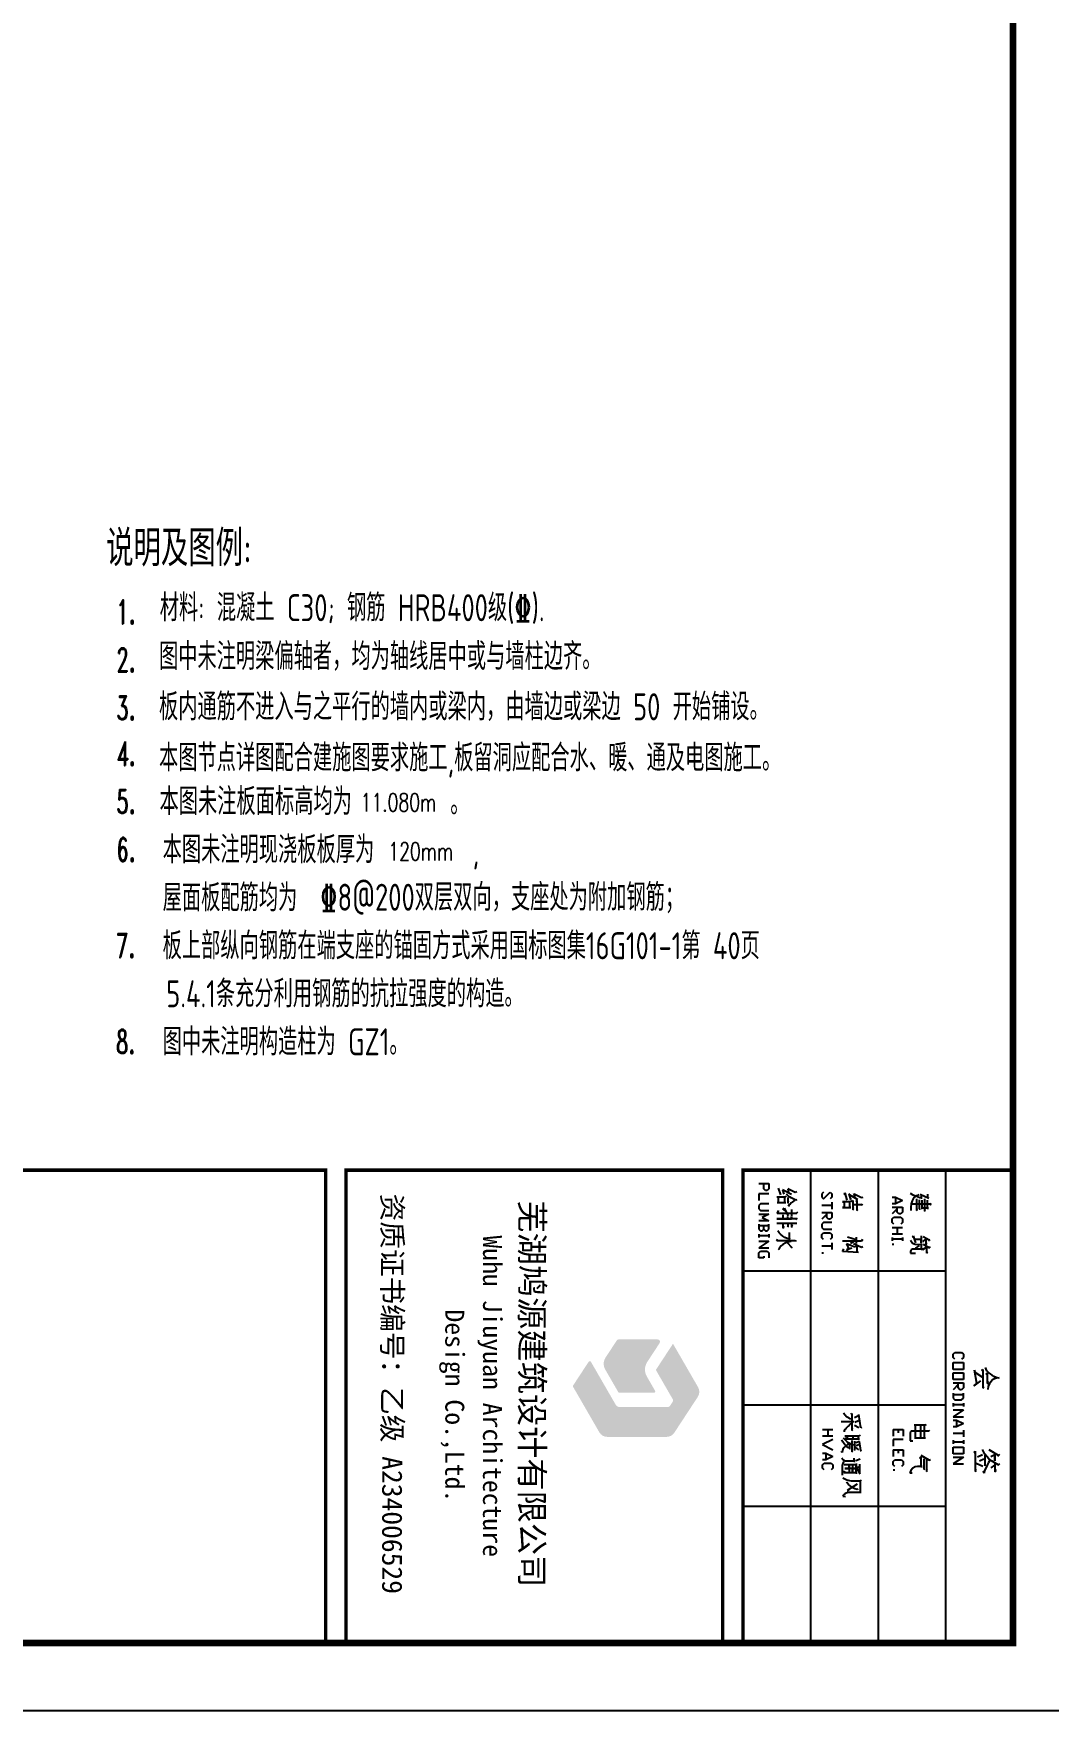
# Model space of a CAD drawing. Extents: x 2506385 to 2810062, y -487803 to -193521.
# Drawn here: x 2752552 to 2767587, y -450039 to -425209 of the extents above; entities that cross this region are included whole.
import ezdxf

# ---------------------------------------------------------------- set-up
doc = ezdxf.new("R2010")
doc.units = 0
doc.header["$LTSCALE"] = 1000
doc.header["$MEASUREMENT"] = 0
doc.layers.add('PUB_TEXT', color=7, linetype='Continuous')
doc.layers.add('PUB_TITLE', color=4, linetype='Continuous')
doc.styles.add('D-7', font='romand', dxfattribs={"bigfont": 'HZTXT.SHX'})
doc.styles.add('STYLE4', font='simfang.ttf', dxfattribs={"width": 0.8})
doc.styles.add('tssd', font='tssdeng.shx', dxfattribs={"width": 0.7, "height": 3, "bigfont": '1hztxt.shx'})
doc.styles.add('图签2', font='simhei.ttf', dxfattribs={"height": 1000})

# ---------------------------------------------------------------- blocks, each defined once
blk = doc.blocks.new('EWW')
at = {"layer": 'PUB_TITLE'}
h = blk.add_hatch(color=256, dxfattribs=at)
edge = h.paths.add_edge_path()
edge.add_ellipse((-161456.4257204256, 298623.1512782653), major_axis=(-96.11861905933915, 96.11861905933911), ratio=0.9999999999999653, start_angle=225.0000000001424, end_angle=281.7428642561471)
edge.add_line((-161381.8808283678, 298736.82025785), (-161913.3891379109, 299085.3870314937))
edge.add_ellipse((-161987.9340299687, 298971.7180519095), major_axis=(-96.11861905915728, 96.11861905915721), ratio=0.9999999999999974, start_angle=-78.25713574382821, end_angle=-14.99999997287442)
edge.add_line((-162055.900157342, 299089.4388375832), (-162699.7736388019, 298717.6983101461))
edge.add_line((-162699.7736388019, 298717.6983101461), (-162312.1634082331, 298463.5008779061))
edge.add_line((-162312.1634082331, 298463.5008779061), (-161877.5465418661, 298714.4270424228))
edge.add_ellipse((-161860.5550100228, 298684.9968460044), major_axis=(24.02965476462498, 24.02965476462497), ratio=0.9999999999999745, start_angle=371.7428642561522, end_angle=435.0000000271238, ccw=False)
edge.add_line((-161841.9187870084, 298713.4140909007), (-161777.8265771794, 298671.3819826641))
edge.add_ellipse((-161796.4628001938, 298642.9647377683), major_axis=(24.02965476518551, 24.0296547651855), ratio=0.9999999999997462, start_angle=314.99999999992565, end_angle=371.74286425592777, ccw=False)
edge.add_line((-161762.4797365072, 298642.9647377678), (-161762.4797365072, 297927.946419145))
edge.add_ellipse((-161830.4458638804, 297927.946419145), major_axis=(-48.05930952963007, 48.05930952963), ratio=0.9999999999999458, start_angle=165.0000000265585, end_angle=224.999999999599, ccw=False)
edge.add_line((-161796.4628001938, 297869.0860263077), (-162431.1080338659, 297502.6734302086))
edge.add_ellipse((-162420.9131147622, 297485.0153123578), major_axis=(-14.41779285875863, 14.41779285875861), ratio=0.9999999999999009, start_angle=-14.99999997343389, end_angle=101.742864255415)
edge.add_line((-162432.0948485697, 297467.9649654208), (-162082.6697890165, 297238.8096287097))
edge.add_ellipse((-162071.4880552089, 297255.8599756462), major_axis=(14.41779285878494, 14.41779285878494), ratio=0.9999999999999938, start_angle=191.7428642543983, end_angle=255.000000025383)
edge.add_line((-162061.2931361033, 297238.201857795), (-161388.4595930541, 297626.662484569))
edge.add_ellipse((-161456.4257204256, 297744.3832702432), major_axis=(96.11861905947083, 96.11861905947082), ratio=0.9999999999999477, start_angle=255.0000000270828, end_angle=315.0000000001423)
edge.add_line((-161320.4934656809, 297744.3832702436), (-161320.4934656809, 298623.1512782662))
h = blk.add_hatch(color=256, dxfattribs=at)
edge = h.paths.add_edge_path()
edge.add_ellipse((-162734.7611093412, 297909.4908937719), major_axis=(19.81075613763313, 19.81075613763312), ratio=0.9999999999998967, start_angle=135.0000000030776, end_angle=191.742864259058)
edge.add_line((-162750.125361264, 297886.0628789184), (-162494.7954300682, 297718.615768997))
edge.add_ellipse((-162402.6099185182, 297859.1838581143), major_axis=(-118.8645368261325, 118.8645368261325), ratio=0.9999999999999803, start_angle=101.7428642559012, end_angle=165.0000000269085)
edge.add_line((-162318.5599984399, 297713.6051263255), (-161987.8436244039, 297904.5443136916))
edge.add_ellipse((-162001.8519444189, 297928.8074356564), major_axis=(-19.81075613763768, 19.81075613763768), ratio=0.9999999999999422, start_angle=165.0000000269174, end_angle=224.9999999999087)
edge.add_line((-161973.8353043927, 297928.8074356564), (-161973.8353043927, 298434.1632800829))
edge.add_ellipse((-161994.225142604, 298434.1632800833), major_axis=(14.41779285884241, 14.41779285884241), ratio=0.999999999999947, start_angle=314.9999999999985, end_angle=435.0000000256456)
edge.add_line((-162004.4200617096, 298451.8213979346), (-162215.6600561647, 298329.8619304062))
edge.add_ellipse((-162317.6092472209, 298506.4431089167), major_axis=(-144.1779285887419, 144.1779285887419), ratio=0.999999999999995, start_angle=101.74286425591981, end_angle=165.0000000268788, ccw=False)
edge.add_line((-162429.4265853094, 298335.9396395413), (-162710.158476325, 298520.0455279211))
edge.add_ellipse((-162728.7946993394, 298491.6282830248), major_axis=(24.02965476501276, 24.02965476501275), ratio=0.9999999999999017, start_angle=11.7428642554654, end_angle=134.9486282428271)
edge.add_line((-162762.7777493654, 298491.6587524498), (-162762.7777493654, 297909.49089377))
for p, q in [((-162232.2997537835, 303443.6703839591), (-162252.2997538021, 303419.6703839628)), ((-162216.2997537686, 303471.6703839554), (-162232.2997537835, 303443.6703839591)), ((-162188.2997537425, 303527.6703839456), (-162216.2997537686, 303471.6703839554)), ((-162196.29975375, 303547.6703839423), (-162188.2997537425, 303527.6703839456)), ((-162192.2997537463, 303507.6703839493), (-162180.2997537351, 303479.6703839535)), ((-162180.2997537351, 303479.6703839535), (-162164.2997537202, 303451.6703839581)), ((-162164.2997537202, 303451.6703839581), (-162140.2997536978, 303431.6703839609)), ((-162140.2997536978, 303431.6703839609), (-162108.299753668, 303407.6703839656)), ((-161044.2997526771, 303539.6703839442), (-161128.2997527553, 303399.6703839665)), ((-161128.2997527553, 303399.6703839665), (-161080.2997527106, 303483.670383953)), ((-161080.2997527106, 303483.670383953), (-160968.2997526063, 303483.670383953)), ((-161060.299752692, 303555.6703839414), (-161036.2997526696, 303531.6703839456)), ((-161056.2997526883, 303483.670383953), (-161024.2997526585, 303427.6703839619)), ((-160968.2997526063, 303483.670383953), (-161056.2997526883, 303483.670383953)), ((-161036.2997526696, 303531.6703839456), (-161044.2997526771, 303539.6703839442)), ((-160968.2997526063, 303435.6703839605), (-160996.2997526324, 303395.6703839675)), ((-160904.2997525467, 303535.6703839451), (-160968.2997526063, 303435.6703839605)), ((-160932.2997525728, 303483.670383953), (-160804.2997524536, 303483.670383953)), ((-160920.2997525616, 303551.6703839418), (-160896.2997525393, 303531.6703839456)), ((-160896.2997525393, 303531.6703839456), (-160904.2997525467, 303535.6703839451)), ((-160900.299752543, 303479.6703839535), (-160860.2997525057, 303427.6703839619)), ((-160820.2997524685, 303503.6703839493), (-160836.2997524834, 303487.6703839526)), ((-160804.2997524536, 303483.670383953), (-160820.2997524685, 303503.6703839493)), ((-162300.2997538468, 303367.6703839717), (-162348.2997538915, 303347.6703839749)), ((-162320.2997538655, 303307.6703839814), (-162040.2997536047, 303307.6703839814)), ((-162308.2997538543, 303291.6703839833), (-162320.2997538655, 303307.6703839814)), ((-162292.2997538394, 303307.6703839814), (-162308.2997538543, 303291.6703839833)), ((-162112.2997536717, 303219.6703839954), (-162308.2997538543, 303183.670384001)), ((-162308.2997538543, 303183.670384001), (-162280.2997538282, 303187.6703840001)), ((-162276.2997538245, 303391.6703839679), (-162300.2997538468, 303367.6703839717)), ((-162280.2997538282, 303187.6703840001), (-162204.2997537574, 303303.6703839814)), ((-162252.2997538021, 303419.6703839628), (-162276.2997538245, 303391.6703839679)), ((-162268.299753817, 303371.6703839712), (-162112.2997536717, 303371.6703839712)), ((-162256.2997538059, 303355.670383973), (-162268.299753817, 303371.6703839712)), ((-162240.299753791, 303371.6703839712), (-162256.2997538059, 303355.670383973)), ((-162152.299753709, 303271.6703839866), (-162076.2997536382, 303175.6703840019)), ((-162128.2997536866, 303395.6703839675), (-162140.2997536978, 303375.6703839703)), ((-162112.2997536717, 303371.6703839712), (-162128.2997536866, 303395.6703839675)), ((-162076.2997536382, 303175.6703840019), (-162112.2997536717, 303219.6703839954)), ((-162108.299753668, 303407.6703839656), (-162072.2997536345, 303387.6703839679)), ((-162072.2997536345, 303387.6703839679), (-162020.2997535861, 303379.6703839693)), ((-162060.2997536233, 303323.6703839786), (-162072.2997536345, 303307.6703839814)), ((-162040.2997536047, 303307.6703839814), (-162060.2997536233, 303323.6703839786)), ((-161064.2997526957, 303335.6703839768), (-161132.299752759, 303303.6703839814)), ((-161108.2997527367, 303195.6703839991), (-160808.2997524573, 303195.6703839991)), ((-161096.2997527255, 303179.6703840015), (-161108.2997527367, 303195.6703839991)), ((-161072.2997527032, 303195.6703839991), (-161096.2997527255, 303179.6703840015)), ((-161028.2997526622, 303367.6703839717), (-161064.2997526957, 303335.6703839768)), ((-161056.2997526883, 303303.6703839814), (-161020.2997526547, 303227.670383994)), ((-161048.2997526808, 303335.6703839768), (-160892.2997525355, 303335.6703839768)), ((-160996.2997526324, 303395.6703839675), (-161028.2997526622, 303367.6703839717)), ((-160992.2997526287, 303319.6703839791), (-160960.2997525989, 303255.6703839898)), ((-160980.2997526175, 303415.6703839637), (-160940.2997525802, 303391.6703839679)), ((-160940.2997525802, 303391.6703839679), (-160900.299752543, 303371.6703839712)), ((-160880.2997525244, 303307.6703839814), (-160924.2997525653, 303207.6703839973)), ((-160900.299752543, 303371.6703839712), (-160868.2997525132, 303355.670383973)), ((-160868.2997525132, 303355.670383973), (-160824.2997524722, 303331.6703839777)), ((-160824.2997524722, 303215.6703839963), (-160844.2997524908, 303191.6703840001)), ((-160824.2997524722, 303331.6703839777), (-160784.2997524349, 303327.6703839777)), ((-160808.2997524573, 303195.6703839991), (-160824.2997524722, 303215.6703839963)), ((-160784.2997524349, 303327.6703839777), (-160816.2997524648, 303315.6703839796)), ((-162569.5653874597, 302993.4546668185), (-162544.5653874355, 303018.4546668138)), ((-162569.5653874597, 302893.4546668343), (-162569.5653874597, 302993.4546668185)), ((-162544.5653874355, 303018.4546668138), (-162494.5653873889, 303018.4546668138)), ((-162494.5653873889, 303018.4546668138), (-162469.5653873666, 302993.4546668185)), ((-162419.56538732, 303018.4546668138), (-162319.5653872269, 303018.4546668138)), ((-162419.56538732, 302868.4546668385), (-162419.56538732, 303018.4546668138)), ((-162319.5653872269, 303018.4546668138), (-162319.5653872269, 302868.4546668385)), ((-162269.5653871803, 303018.4546668138), (-162169.5653870872, 303018.4546668138)), ((-162269.5653871803, 302868.4546668385), (-162269.5653871803, 303018.4546668138)), ((-162169.5653870872, 303018.4546668138), (-162169.5653870872, 302868.4546668385)), ((-162119.5653870406, 303018.4546668138), (-162044.5653869698, 303018.4546668138)), ((-162119.5653870406, 302868.4546668385), (-162119.5653870406, 303018.4546668138)), ((-162044.5653869698, 302943.4546668259), (-162119.5653870406, 302943.4546668259)), ((-162094.5653870164, 302943.4546668259), (-162019.5653869475, 302868.4546668385)), ((-162044.5653869698, 303018.4546668138), (-162019.5653869475, 302993.4546668185)), ((-162019.5653869475, 302968.4546668222), (-162044.5653869698, 302943.4546668259)), ((-162019.5653869475, 302993.4546668185), (-162019.5653869475, 302968.4546668222)), ((-161894.5653868301, 303018.4546668138), (-161969.5653869009, 303018.4546668138)), ((-161944.5653868767, 303018.4546668138), (-161944.5653868767, 302868.4546668385)), ((-161869.5653868078, 302993.4546668185), (-161894.5653868301, 303018.4546668138)), ((-161869.5653868078, 302893.4546668343), (-161869.5653868078, 302993.4546668185)), ((-161819.5653867612, 303018.4546668138), (-161769.5653867146, 303018.4546668138)), ((-161794.565386737, 303018.4546668138), (-161794.565386737, 302868.4546668385)), ((-161719.5653866681, 303018.4546668138), (-161619.5653865749, 302868.4546668385)), ((-161719.5653866681, 302868.4546668385), (-161719.5653866681, 303018.4546668138)), ((-161619.5653865749, 302868.4546668385), (-161619.5653865749, 303018.4546668138)), ((-161569.5653865284, 302918.4546668306), (-161519.5653864818, 303018.4546668138)), ((-161519.5653864818, 303018.4546668138), (-161469.5653864352, 302918.4546668306)), ((-161419.5653863887, 303018.4546668138), (-161319.5653862956, 303018.4546668138)), ((-161369.5653863421, 303018.4546668138), (-161369.5653863421, 302868.4546668385)), ((-161269.565386249, 303018.4546668138), (-161219.5653862024, 303018.4546668138)), ((-161244.5653862248, 303018.4546668138), (-161244.5653862248, 302868.4546668385)), ((-161169.5653861559, 303018.4546668138), (-161069.5653860627, 303018.4546668138)), ((-161169.5653861559, 302868.4546668385), (-161169.5653861559, 303018.4546668138)), ((-161069.5653860627, 303018.4546668138), (-161069.5653860627, 302868.4546668385)), ((-161019.5653860162, 303018.4546668138), (-160919.565385923, 302868.4546668385)), ((-161019.5653860162, 302868.4546668385), (-161019.5653860162, 303018.4546668138)), ((-160919.565385923, 302868.4546668385), (-160919.565385923, 303018.4546668138)), ((-165269.7518134473, 302754.5627072165), (-158269.7518069281, 302754.5627072165)), ((-163772.0539694878, 302754.5627072165), (-163772.0539694878, 299782.3987964839)), ((-162544.5653874355, 302868.4546668385), (-162569.5653874597, 302893.4546668343)), ((-162494.5653873889, 302868.4546668385), (-162544.5653874355, 302868.4546668385)), ((-162469.5653873666, 302893.4546668343), (-162494.5653873889, 302868.4546668385)), ((-162319.5653872269, 302868.4546668385), (-162419.56538732, 302868.4546668385)), ((-162169.5653870872, 302868.4546668385), (-162269.5653871803, 302868.4546668385)), ((-161969.5653869009, 302868.4546668385), (-161894.5653868301, 302868.4546668385)), ((-161894.5653868301, 302868.4546668385), (-161869.5653868078, 302893.4546668343)), ((-161819.5653867612, 302868.4546668385), (-161769.5653867146, 302868.4546668385)), ((-161788.645888895, 302754.5627072165), (-161788.645888895, 299782.3987964839)), ((-161569.5653865284, 302918.4546668306), (-161469.5653864352, 302918.4546668306)), ((-161569.5653865284, 302868.4546668385), (-161569.5653865284, 302918.4546668306)), ((-161469.5653864352, 302918.4546668306), (-161469.5653864352, 302868.4546668385)), ((-161269.565386249, 302868.4546668385), (-161219.5653862024, 302868.4546668385)), ((-161069.5653860627, 302868.4546668385), (-161169.5653861559, 302868.4546668385)), ((-160292.0748524724, 302754.5627072165), (-160292.0748524724, 299782.3987964839)), ((-164913.7598730887, 302487.7101246398), (-164865.759873044, 302487.7101246398)), ((-164849.7598730291, 302506.9101246372), (-164910.5598730857, 302378.9101246577)), ((-164843.3598730231, 302442.9101246484), (-164664.1598728562, 302442.9101246484)), ((-164824.1598730052, 302484.5101246415), (-164708.9598728979, 302484.5101246415)), ((-164776.1598729605, 302538.9101246325), (-164753.7598729397, 302522.9101246353)), ((-164766.5598729516, 302529.3101246338), (-164766.5598729516, 302250.9101246786)), ((-164753.7598729397, 302522.9101246353), (-164766.5598729516, 302529.3101246338)), ((-164708.9598728979, 302503.7101246384), (-164708.9598728979, 302391.7101246566)), ((-164708.9598728979, 302484.5101246415), (-164708.9598728979, 302503.7101246384)), ((-164676.9598728681, 302455.7101246458), (-164686.5598728771, 302442.9101246484)), ((-164664.1598728562, 302442.9101246484), (-164676.9598728681, 302455.7101246458)), ((-164232.1598724539, 302513.3101246362), (-164283.3598725016, 302423.71012465)), ((-164254.5598724748, 302465.3101246436), (-164168.1598723943, 302465.3101246436)), ((-164244.9598724658, 302519.7101246347), (-164228.9598724509, 302503.710124637)), ((-164238.5598724599, 302458.9101246446), (-164216.159872439, 302423.71012465)), ((-164228.9598724509, 302503.710124637), (-164232.1598724539, 302513.3101246362)), ((-164216.159872439, 302433.3101246487), (-164219.359872442, 302420.5101246508)), ((-164216.159872439, 302423.71012465), (-164216.159872439, 302433.3101246487)), ((-164187.3598724122, 302478.1101246411), (-164196.9598724211, 302465.3101246436)), ((-164168.1598723943, 302465.3101246436), (-164187.3598724122, 302478.1101246411)), ((-164120.1598723514, 302510.1101246369), (-164171.3598723991, 302426.9101246502)), ((-164142.5598723723, 302471.7101246421), (-164043.3598722799, 302471.7101246421)), ((-164132.9598723634, 302526.1101246346), (-164116.9598723485, 302506.9101246372)), ((-164123.3598723544, 302468.5101246429), (-164100.9598723336, 302426.9101246502)), ((-164116.9598723485, 302506.9101246372), (-164120.1598723514, 302510.1101246369)), ((-164094.5598723276, 302436.5101246489), (-164104.1598723365, 302417.3101246511)), ((-164100.9598723336, 302426.9101246502), (-164094.5598723276, 302436.5101246489)), ((-164062.5598722978, 302487.7101246398), (-164075.3598723097, 302474.9101246418)), ((-164043.3598722799, 302471.7101246421), (-164062.5598722978, 302487.7101246398)), ((-161502.3429706974, 302467.5832744692), (-161492.7429706885, 302451.5832744716)), ((-161492.7429706885, 302451.5832744716), (-161492.7429706885, 302288.3832744975)), ((-161489.5429706855, 302438.7832744736), (-161307.1429705156, 302438.7832744736)), ((-161415.942970617, 302518.783274461), (-161403.1429706051, 302509.1832744619)), ((-161403.1429706051, 302509.1832744619), (-161403.1429706051, 302243.5832745051)), ((-161303.9429705127, 302457.983274471), (-161303.9429705127, 302294.7832744969)), ((-160976.2831276862, 302512.3832744621), (-161046.6831277518, 302393.9832744813)), ((-161046.6831277518, 302393.9832744813), (-161001.8831277119, 302473.9832744678)), ((-161001.8831277119, 302473.9832744678), (-160806.6831275283, 302473.9832744678)), ((-160995.4831277041, 302432.3832744751), (-160838.6831275581, 302432.3832744751)), ((-160982.6831276922, 302531.5832744595), (-160973.0831276833, 302505.9832744636)), ((-160973.0831276833, 302505.9832744636), (-160976.2831276862, 302512.3832744621)), ((-160854.683127573, 302445.1832744721), (-160867.4831275849, 302429.1832744749)), ((-160838.6831275581, 302432.3832744751), (-160854.683127573, 302445.1832744721)), ((-160822.6831275432, 302489.9832744654), (-160835.4831275551, 302470.7832744685)), ((-160806.6831275283, 302473.9832744678), (-160822.6831275432, 302489.9832744654)), ((-164900.9598730768, 302276.5101246731), (-164926.5598731006, 302238.1101246802)), ((-164910.5598730857, 302378.9101246577), (-164897.7598730738, 302391.7101246556)), ((-164907.3598730827, 302359.7101246607), (-164894.5598730708, 302340.5101246638)), ((-164888.1598730648, 302302.11012467), (-164900.9598730768, 302276.5101246731)), ((-164897.7598730738, 302391.7101246556), (-164859.359873038, 302391.7101246556)), ((-164894.5598730708, 302340.5101246638), (-164888.1598730648, 302318.1101246667)), ((-164878.5598730559, 302327.7101246659), (-164888.1598730648, 302302.11012467)), ((-164888.1598730648, 302318.1101246667), (-164872.1598730499, 302295.7101246705)), ((-164868.959873047, 302350.1101246616), (-164878.5598730559, 302327.7101246659)), ((-164872.1598730499, 302295.7101246705), (-164846.5598730261, 302273.3101246739)), ((-164862.559873041, 302372.5101246578), (-164868.959873047, 302350.1101246616)), ((-164859.359873038, 302407.7101246528), (-164862.559873041, 302372.5101246578)), ((-164859.359873038, 302391.7101246556), (-164859.359873038, 302407.7101246528)), ((-164846.5598730261, 302273.3101246739), (-164814.5598729963, 302260.5101246764)), ((-164843.3598730231, 302324.5101246666), (-164673.7598728652, 302324.5101246666)), ((-164830.5598730112, 302362.9101246614), (-164699.3598728871, 302362.9101246614)), ((-164708.9598728979, 302407.7101246533), (-164827.3598730082, 302407.7101246533)), ((-164814.5598729963, 302260.5101246764), (-164769.7598729546, 302247.7101246789)), ((-164769.7598729546, 302247.7101246789), (-164721.7598729099, 302241.3101246804)), ((-164721.7598729099, 302241.3101246804), (-164673.7598728652, 302241.3101246804)), ((-164702.559872892, 302375.7101246584), (-164712.1598729009, 302366.1101246607)), ((-164708.9598728979, 302391.7101246566), (-164708.9598728979, 302407.7101246533)), ((-164696.159872886, 302366.1101246607), (-164702.559872892, 302378.9101246577)), ((-164699.3598728871, 302378.9101246586), (-164702.559872892, 302375.7101246584)), ((-164683.3598728741, 302340.5101246638), (-164702.559872892, 302324.5101246666)), ((-164699.3598728871, 302362.9101246614), (-164699.3598728871, 302378.9101246586)), ((-164673.7598728652, 302324.5101246666), (-164683.3598728741, 302340.5101246638)), ((-164299.3598725183, 302273.3101246748), (-164193.75987242, 302308.5101246689)), ((-164283.3598725034, 302263.7101246761), (-164299.3598725183, 302273.3101246748)), ((-164296.1598725154, 302394.9101246549), (-164190.559872417, 302394.9101246549)), ((-164276.9598724975, 302276.5101246741), (-164283.3598725034, 302263.7101246761)), ((-164241.7598724647, 302394.9101246549), (-164241.7598724647, 302289.310124672)), ((-164190.559872417, 302394.9101246549), (-164241.7598724647, 302394.9101246549)), ((-164184.1598724111, 302266.9101246763), (-164228.9598724528, 302234.910124681)), ((-164168.1598723962, 302305.3101246697), (-164184.1598724111, 302266.9101246763)), ((-164174.5598724021, 302410.9101246526), (-164164.9598723932, 302391.7101246556)), ((-164164.9598723932, 302391.7101246556), (-164168.1598723962, 302305.3101246697)), ((-164158.5598723872, 302394.9101246558), (-164097.7598723306, 302394.9101246558)), ((-164155.3598723842, 302362.9101246605), (-164116.9598723485, 302308.5101246689)), ((-164110.5598723425, 302318.1101246681), (-164123.3598723544, 302324.5101246666)), ((-164116.9598723485, 302308.5101246689), (-164110.5598723425, 302318.1101246681)), ((-164097.7598723306, 302417.3101246515), (-164097.7598723306, 302266.9101246763)), ((-164097.7598723306, 302394.9101246558), (-164097.7598723306, 302417.3101246515)), ((-164097.7598723306, 302266.9101246763), (-164088.1598723216, 302247.7101246789)), ((-164088.1598723216, 302247.7101246789), (-164078.5598723127, 302241.3101246804)), ((-164078.5598723127, 302241.3101246804), (-164065.7598723008, 302238.1101246802)), ((-164065.7598723008, 302238.1101246802), (-164040.1598722769, 302238.1101246802)), ((-164040.1598722769, 302238.1101246802), (-164040.1598722769, 302311.7101246682)), ((-161489.5429706855, 302384.3832744826), (-161307.1429705156, 302384.3832744826)), ((-161486.3429706825, 302304.3832744956), (-161307.1429705156, 302304.3832744956)), ((-161403.1429706051, 302243.5832745051), (-161396.7429705991, 302233.9832745064)), ((-161396.7429705991, 302233.9832745064), (-161374.3429705782, 302230.7832745062)), ((-161374.3429705782, 302230.7832745062), (-161262.3429704739, 302230.7832745062)), ((-161262.3429704739, 302230.7832745062), (-161262.3429704739, 302272.3832744998)), ((-161027.4831277339, 302387.5832744818), (-160880.2831275968, 302387.5832744818)), ((-161011.483127719, 302371.5832744841), (-161027.4831277339, 302387.5832744818)), ((-161001.8831277101, 302387.5832744818), (-161011.483127719, 302371.5832744841)), ((-160880.2831275968, 302406.7832744792), (-160880.2831275968, 302368.3832744849)), ((-160880.2831275968, 302387.5832744818), (-160880.2831275968, 302406.7832744792)), ((-160880.2831275968, 302368.3832744849), (-160880.2831275968, 302339.5832744902)), ((-160880.2831275968, 302339.5832744902), (-160877.0831275939, 302304.3832744956)), ((-160877.0831275939, 302304.3832744956), (-160857.883127576, 302269.1832745005)), ((-160857.883127576, 302269.1832745005), (-160822.6831275432, 302240.3832745058)), ((-160822.6831275432, 302240.3832745058), (-160787.4831275104, 302227.5832745079)), ((-160787.4831275104, 302227.5832745079), (-160787.4831275104, 302262.783274502)), ((-164872.1352255403, 302015.3995466121), (-164822.1352254937, 302115.3995465962)), ((-164872.1352255403, 302015.3995466121), (-164772.1352254471, 302015.3995466121)), ((-164872.1352255403, 301965.39954662), (-164872.1352255403, 302015.3995466121)), ((-164822.1352254937, 302115.3995465962), (-164772.1352254471, 302015.3995466121)), ((-164772.1352254471, 302015.3995466121), (-164772.1352254471, 301965.39954662)), ((-164722.1352254006, 302115.3995465962), (-164647.1352253316, 302115.3995465962)), ((-164722.1352254006, 301965.39954662), (-164722.1352254006, 302115.3995465962)), ((-164647.1352253316, 302040.3995466083), (-164722.1352254006, 302040.3995466083)), ((-164697.1352253782, 302040.3995466083), (-164622.1352253074, 301965.39954662)), ((-164647.1352253316, 302115.3995465962), (-164622.1352253074, 302090.3995465999)), ((-164622.1352253074, 302065.3995466037), (-164647.1352253316, 302040.3995466083)), ((-164622.1352253074, 302090.3995465999), (-164622.1352253074, 302065.3995466037)), ((-164572.1352252609, 302090.3995465999), (-164547.1352252385, 302115.3995465962)), ((-164572.1352252609, 301990.3995466158), (-164572.1352252609, 302090.3995465999)), ((-164547.1352252385, 301965.39954662), (-164572.1352252609, 301990.3995466158)), ((-164547.1352252385, 302115.3995465962), (-164497.1352251919, 302115.3995465962)), ((-164497.1352251919, 301965.39954662), (-164547.1352252385, 301965.39954662)), ((-164497.1352251919, 302115.3995465962), (-164472.1352251677, 302090.3995465999)), ((-164472.1352251677, 301990.3995466158), (-164497.1352251919, 301965.39954662)), ((-164422.1352251212, 301965.39954662), (-164422.1352251212, 302115.3995465962)), ((-164422.1352251212, 302040.3995466083), (-164322.135225028, 302040.3995466083)), ((-164322.135225028, 302115.3995465962), (-164322.135225028, 301965.39954662)), ((-164272.1352249815, 302115.3995465962), (-164222.1352249349, 302115.3995465962)), ((-164272.1352249815, 301965.39954662), (-164222.1352249349, 301965.39954662)), ((-164247.1352249591, 302115.3995465962), (-164247.1352249591, 301965.39954662)), ((-164172.1352248883, 301965.39954662), (-164172.1352248883, 301990.3995466158)), ((-161431.0279403033, 302129.0890382575), (-161331.0279402102, 302129.0890382575)), ((-161431.0279403033, 301979.0890382817), (-161431.0279403033, 302129.0890382575)), ((-161431.0279403033, 302054.0890382696), (-161381.0279402568, 302054.0890382696)), ((-161431.0279403033, 301979.0890382817), (-161331.0279402102, 301979.0890382817)), ((-161281.0279401636, 302129.0890382575), (-161281.0279401636, 301979.0890382817)), ((-161281.0279401636, 301979.0890382817), (-161181.0279400705, 301979.0890382817)), ((-161131.0279400239, 302129.0890382575), (-161031.0279399308, 302129.0890382575)), ((-161131.0279400239, 301979.0890382817), (-161131.0279400239, 302129.0890382575)), ((-161131.0279400239, 302054.0890382696), (-161081.0279399774, 302054.0890382696)), ((-161131.0279400239, 301979.0890382817), (-161031.0279399308, 301979.0890382817)), ((-160981.0279398842, 302104.0890382621), (-160956.0279398619, 302129.0890382575)), ((-160981.0279398842, 302004.089038278), (-160981.0279398842, 302104.0890382621)), ((-160956.0279398619, 301979.0890382817), (-160981.0279398842, 302004.089038278)), ((-160956.0279398619, 302129.0890382575), (-160906.0279398153, 302129.0890382575)), ((-160906.0279398153, 301979.0890382817), (-160956.0279398619, 301979.0890382817)), ((-160906.0279398153, 302129.0890382575), (-160881.0279397911, 302104.0890382621)), ((-160881.0279397911, 302004.089038278), (-160906.0279398153, 301979.0890382817)), ((-160831.0279397445, 301979.0890382817), (-160831.0279397445, 302004.089038278)), ((-165269.7518134473, 301754.5627073767), (-158269.7518069281, 301754.5627073767)), ((-164859.359873038, 301509.1331247017), (-164913.7598730887, 301400.3331247196)), ((-164833.7598730123, 301448.3331247112), (-164904.1598730779, 301329.9331247304)), ((-164865.759873044, 301528.3331246991), (-164859.359873038, 301509.1331247017)), ((-164859.3598730362, 301409.9331247178), (-164833.7598730123, 301448.3331247112)), ((-164820.9598730023, 301438.7331247134), (-164673.7598728652, 301438.7331247134)), ((-164811.3598729933, 301429.1331247147), (-164820.9598730023, 301438.7331247134)), ((-164801.7598729844, 301438.7331247134), (-164811.3598729933, 301429.1331247147)), ((-164769.7598729546, 301518.7331247004), (-164750.5598729367, 301509.1331247021)), ((-164756.9598729427, 301515.5331247007), (-164756.9598729427, 301384.3331247214)), ((-164750.5598729367, 301509.1331247021), (-164756.9598729427, 301515.5331247007)), ((-164683.3598728741, 301457.9331247103), (-164692.959872883, 301441.9331247127)), ((-164673.7598728652, 301438.7331247134), (-164683.3598728741, 301457.9331247103)), ((-164241.7598724628, 301525.1331246989), (-164219.359872442, 301512.3331247014)), ((-164219.359872442, 301512.3331247014), (-164219.359872442, 301227.5331247468)), ((-164123.3598723526, 301512.3331247014), (-164180.9598724062, 301390.7331247209)), ((-164148.9598723764, 301441.9331247127), (-164052.959872287, 301441.9331247127)), ((-164136.1598723645, 301528.3331246991), (-164123.3598723526, 301512.3331247014)), ((-164049.759872284, 301464.3331247088), (-164065.7598722989, 301227.5331247477)), ((-161455.8519221453, 301500.9635300543), (-161654.2519223301, 301472.1635300596)), ((-161628.6519223063, 301456.163530062), (-161603.0519222824, 301404.9635300701)), ((-161558.2519222407, 301465.7635300597), (-161532.6519222169, 301411.3635300687)), ((-161452.6519221424, 301468.9635300599), (-161487.8519221751, 301404.9635300701)), ((-161459.0519221483, 301513.7635300523), (-161455.8519221453, 301500.9635300543)), ((-161343.851922041, 301488.1635300559), (-161331.0519220291, 301475.3635300584)), ((-161331.0519220291, 301475.3635300584), (-161331.0519220291, 301264.1635300918)), ((-161292.6519219934, 301465.7635300606), (-161331.0519220291, 301465.7635300606)), ((-161292.6519219934, 301478.5635300581), (-161292.6519219934, 301465.7635300606)), ((-161292.6519219934, 301267.3635300919), (-161292.6519219934, 301478.5635300581)), ((-161119.8519218324, 301500.9635300543), (-161254.2519219576, 301478.5635300581)), ((-161254.2519219576, 301478.5635300581), (-161231.8519219367, 301424.1635300671)), ((-161203.0519219099, 301472.1635300596), (-161190.251921898, 301430.5635300656)), ((-161129.4519218414, 301472.1635300596), (-161167.8519218771, 301420.9635300674)), ((-161126.2519218384, 301510.563530053), (-161113.4519218265, 301491.3635300556)), ((-161113.4519218265, 301491.3635300556), (-161119.8519218324, 301500.9635300543)), ((-160988.6519217102, 301488.1635300559), (-160966.2519216894, 301427.3635300663)), ((-160918.2519216447, 301478.5635300581), (-160787.0519215225, 301478.5635300581)), ((-160911.8519216387, 301443.3635300631), (-160911.8519216387, 301427.3635300659)), ((-160911.8519216387, 301251.3635300938), (-160911.8519216387, 301443.3635300631)), ((-160883.0519216119, 301465.7635300597), (-160831.8519215642, 301430.5635300656)), ((-160854.2519215851, 301443.363530064), (-160883.0519216119, 301465.7635300597)), ((-160774.2519215106, 301491.3635300556), (-160854.2519215851, 301443.363530064)), ((-160787.0519215225, 301478.5635300581), (-160774.2519215106, 301491.3635300556)), ((-160787.0519215225, 301443.3635300631), (-160787.0519215225, 301257.7635300932)), ((-160787.0519215225, 301427.3635300659), (-160787.0519215225, 301443.3635300631)), ((-160681.4519214241, 301507.3635300538), (-160665.4519214092, 301488.1635300559)), ((-160665.4519214092, 301488.1635300559), (-160665.4519214092, 301363.3635300761)), ((-160662.2519214062, 301491.3635300552), (-160499.0519212543, 301491.3635300552)), ((-160620.6519213675, 301443.3635300626), (-160524.6519212781, 301299.3635300854)), ((-160543.8519212941, 301446.5635300619), (-160553.4519213049, 301411.3635300677)), ((-160547.051921299, 301462.5635300595), (-160543.8519212941, 301446.5635300619)), ((-160495.8519212513, 301507.3635300528), (-160495.8519212513, 301324.9635300823)), ((-164932.9598731066, 301262.7331247414), (-164824.1598730052, 301291.5331247365)), ((-164920.1598730946, 301253.1331247431), (-164932.9598731066, 301262.7331247414)), ((-164926.5598731006, 301393.9331247201), (-164859.3598730362, 301409.9331247178)), ((-164913.7598730887, 301400.3331247196), (-164926.5598731006, 301393.9331247201)), ((-164920.1598730928, 301323.5331247319), (-164833.7598730123, 301345.9331247276)), ((-164904.1598730779, 301329.9331247304), (-164920.1598730928, 301323.5331247319)), ((-164900.9598730768, 301272.33312474), (-164920.1598730946, 301253.1331247431)), ((-164840.1598730183, 301355.5331247267), (-164843.3598730213, 301342.7331247283)), ((-164833.7598730123, 301345.9331247276), (-164840.1598730183, 301355.5331247267)), ((-164820.9598730023, 301381.1331247222), (-164683.3598728722, 301381.1331247222)), ((-164814.5598729963, 301365.133124725), (-164820.9598730023, 301381.1331247222)), ((-164801.7598729844, 301374.7331247237), (-164814.5598729963, 301365.133124725)), ((-164811.3598729915, 301358.733124726), (-164798.5598729814, 301345.9331247276)), ((-164798.5598729814, 301345.9331247276), (-164798.5598729814, 301230.733124746)), ((-164718.5598729069, 301339.5331247291), (-164798.5598729814, 301339.5331247291)), ((-164798.5598729814, 301253.1331247427), (-164718.5598729069, 301253.1331247427)), ((-164798.5598729814, 301230.733124746), (-164798.5598729814, 301253.1331247427)), ((-164718.5598729069, 301352.333124727), (-164718.5598729069, 301339.5331247291)), ((-164718.5598729069, 301230.733124746), (-164718.5598729069, 301352.333124727)), ((-164718.5598729069, 301253.1331247427), (-164718.5598729069, 301230.733124746)), ((-164699.3598728871, 301397.1331247203), (-164702.559872892, 301384.3331247224)), ((-164683.3598728722, 301381.1331247222), (-164699.3598728871, 301397.1331247203)), ((-164280.1598724986, 301432.333124714), (-164184.1598724092, 301432.333124714)), ((-164238.5598724599, 301429.1331247147), (-164276.9598724956, 301304.3331247349)), ((-164219.359872442, 301409.9331247178), (-164184.1598724092, 301345.9331247285)), ((-164129.7598723585, 301413.1331247184), (-164180.9598724062, 301288.3331247387)), ((-164180.9598724062, 301288.3331247387), (-164100.9598723317, 301323.5331247328)), ((-164142.5598723704, 301425.9331247164), (-164129.7598723585, 301413.1331247184)), ((-164116.9598723466, 301365.1331247268), (-164088.1598723198, 301288.3331247387)), ((-164065.7598722989, 301227.5331247477), (-164107.3598723377, 301246.7331247446)), ((-164081.7598723138, 301297.9331247378), (-164097.7598723287, 301320.3331247335)), ((-164088.1598723198, 301288.3331247387), (-164081.7598723138, 301297.9331247378)), ((-161647.8519223223, 301264.1635300927), (-161670.2519223432, 301244.9635300953)), ((-161667.051922342, 301366.5635300754), (-161417.4519221096, 301366.5635300754)), ((-161657.4519223331, 301353.7635300783), (-161667.051922342, 301366.5635300754)), ((-161635.0519223122, 301276.9635300902), (-161647.8519223223, 301264.1635300927)), ((-161619.0519222973, 301289.7635300886), (-161635.0519223122, 301276.9635300902)), ((-161606.2519222854, 301308.963530085), (-161619.0519222973, 301289.7635300886)), ((-161599.8519222795, 301324.9635300827), (-161606.2519222854, 301308.963530085)), ((-161590.2519222705, 301340.9635300804), (-161599.8519222795, 301324.9635300827)), ((-161583.8519222646, 301353.7635300783), (-161590.2519222705, 301340.9635300804)), ((-161542.2519222258, 301395.3635300705), (-161542.2519222258, 301206.5635301014)), ((-161513.451922199, 301360.1635300769), (-161507.051922193, 301344.1635300796)), ((-161507.051922193, 301344.1635300796), (-161491.0519221781, 301324.9635300827)), ((-161491.0519221781, 301324.9635300827), (-161478.2519221662, 301312.1635300852)), ((-161478.2519221662, 301312.1635300852), (-161462.2519221513, 301296.1635300871)), ((-161462.2519221513, 301296.1635300871), (-161446.2519221364, 301280.1635300899)), ((-161446.2519221364, 301280.1635300899), (-161433.4519221245, 301270.5635300917)), ((-161430.2519221215, 301379.3635300733), (-161439.8519221304, 301363.3635300761)), ((-161433.4519221245, 301270.5635300917), (-161411.0519221036, 301254.563530094)), ((-161417.4519221096, 301366.5635300754), (-161430.2519221215, 301379.3635300733)), ((-161423.8519221155, 301251.3635300947), (-161395.0519220887, 301251.3635300947)), ((-161337.4519220351, 301299.3635300864), (-161292.6519219934, 301299.3635300864)), ((-161331.0519220291, 301299.3635300864), (-161337.4519220351, 301299.3635300864)), ((-161334.2519220321, 301382.563530073), (-161289.4519219904, 301382.563530073)), ((-161331.0519220291, 301264.1635300918), (-161331.0519220291, 301299.3635300864)), ((-161270.2519219725, 301270.5635300912), (-161302.2519220023, 301244.9635300953)), ((-161292.6519219934, 301299.3635300864), (-161292.6519219934, 301267.3635300919)), ((-161247.8519219516, 301235.3635300961), (-161276.6519219785, 301219.3635300994)), ((-161251.0519219546, 301292.9635300869), (-161270.2519219725, 301270.5635300912)), ((-161267.0519219695, 301366.5635300763), (-161097.4519218116, 301366.5635300763)), ((-161257.4519219606, 301408.1635300694), (-161126.2519218384, 301408.1635300694)), ((-161228.6519219337, 301328.163530082), (-161251.0519219546, 301292.9635300869)), ((-161219.0519219248, 301251.3635300938), (-161247.8519219516, 301235.3635300961)), ((-161209.4519219159, 301363.3635300761), (-161228.6519219337, 301328.163530082)), ((-161222.2519219278, 301324.9635300823), (-161206.2519219129, 301302.5635300856)), ((-161219.0519219248, 301334.5635300805), (-161148.6519218592, 301334.5635300805)), ((-161190.251921898, 301276.9635300902), (-161219.0519219248, 301251.3635300938)), ((-161199.8519219069, 301404.9635300701), (-161209.4519219159, 301363.3635300761)), ((-161206.2519219129, 301302.5635300856), (-161187.051921895, 301276.9635300902)), ((-161164.6519218741, 301308.963530085), (-161190.251921898, 301276.9635300902)), ((-161187.051921895, 301276.9635300902), (-161164.6519218741, 301254.563530094)), ((-161148.6519218592, 301340.9635300795), (-161164.6519218741, 301308.963530085)), ((-161164.6519218741, 301254.563530094), (-161139.0519218503, 301235.3635300961)), ((-161148.6519218592, 301334.5635300805), (-161148.6519218592, 301340.9635300795)), ((-161132.6519218443, 301417.7635300681), (-161139.0519218503, 301408.1635300694)), ((-161139.0519218503, 301235.3635300961), (-161094.2519218086, 301225.7635300979)), ((-161126.2519218384, 301408.1635300694), (-161132.6519218443, 301417.7635300681)), ((-161113.4519218265, 301379.3635300738), (-161123.0519218354, 301363.3635300761)), ((-161097.4519218116, 301366.5635300763), (-161113.4519218265, 301379.3635300738)), ((-161091.0519218056, 301225.7635300979), (-161110.2519218235, 301216.1635300992)), ((-161094.2519218086, 301225.7635300979), (-161091.0519218056, 301225.7635300979)), ((-161004.6519217251, 301395.3635300715), (-160959.8519216834, 301395.3635300715)), ((-160988.6519217102, 301228.9635300976), (-161004.6519217251, 301219.3635300994)), ((-160975.8519216983, 301241.763530096), (-160988.6519217102, 301228.9635300976)), ((-160959.8519216834, 301267.3635300919), (-160975.8519216983, 301241.763530096)), ((-160959.8519216834, 301414.5635300688), (-160959.8519216834, 301267.3635300919)), ((-160959.8519216834, 301395.3635300715), (-160959.8519216834, 301414.5635300688)), ((-160959.8519216834, 301254.563530094), (-160950.2519216745, 301244.9635300953)), ((-160950.2519216745, 301244.9635300953), (-160924.6519216506, 301235.3635300966)), ((-160924.6519216506, 301235.3635300966), (-160895.8519216238, 301222.5635300991)), ((-160911.8519216387, 301427.3635300659), (-160787.0519215225, 301427.3635300659)), ((-160908.6519216357, 301328.1635300815), (-160787.0519215225, 301328.1635300815)), ((-160851.0519215821, 301328.1635300815), (-160908.6519216357, 301328.1635300815)), ((-160905.4519216327, 301376.1635300741), (-160787.0519215225, 301376.1635300741)), ((-160895.8519216238, 301222.5635300991), (-160755.0519214927, 301222.5635300991)), ((-160851.0519215821, 301420.9635300664), (-160851.0519215821, 301260.9635300925)), ((-160851.0519215821, 301376.1635300741), (-160851.0519215821, 301420.9635300664)), ((-160787.0519215225, 301376.1635300741), (-160851.0519215821, 301376.1635300741)), ((-160851.0519215821, 301260.9635300925), (-160851.0519215821, 301328.1635300815)), ((-160787.0519215225, 301248.1635300945), (-160815.8519215493, 301260.9635300925)), ((-160787.0519215225, 301257.7635300932), (-160787.0519215225, 301248.1635300945)), ((-160691.0519214331, 301270.5635300912), (-160710.251921451, 301235.3635300961)), ((-160681.4519214241, 301292.9635300869), (-160691.0519214331, 301270.5635300912)), ((-160675.0519214182, 301318.5635300837), (-160681.4519214241, 301292.9635300869)), ((-160671.8519214152, 301337.7635300802), (-160675.0519214182, 301318.5635300837)), ((-160665.4519214092, 301363.3635300761), (-160671.8519214152, 301337.7635300802)), ((-160614.2519213597, 301315.3635300836), (-160649.4519213943, 301286.5635300879)), ((-160595.0519213418, 301340.963530079), (-160614.2519213597, 301315.3635300836)), ((-160582.2519213299, 301356.9635300767), (-160595.0519213418, 301340.963530079)), ((-160566.251921315, 301382.5635300726), (-160582.2519213299, 301356.9635300767)), ((-160553.4519213049, 301411.3635300677), (-160566.251921315, 301382.5635300726)), ((-160521.4519212751, 301315.3635300836), (-160534.2519212852, 301315.3635300836)), ((-160524.6519212781, 301299.3635300854), (-160521.4519212751, 301315.3635300836)), ((-160495.8519212513, 301324.9635300823), (-160492.6519212483, 301299.3635300864)), ((-160492.6519212483, 301299.3635300864), (-160486.2519212423, 301283.3635300887)), ((-160486.2519212423, 301283.3635300887), (-160476.6519212334, 301260.9635300925)), ((-160476.6519212334, 301260.9635300925), (-160460.6519212185, 301241.7635300951)), ((-160460.6519212185, 301241.7635300951), (-160444.6519212036, 301232.1635300969)), ((-160444.6519212036, 301232.1635300969), (-160438.2519211976, 301270.5635300903)), ((-164944.2587300653, 301047.2104678554), (-164919.258730043, 301072.2104678517)), ((-164844.2587299722, 300947.2104678713), (-164944.2587300653, 301047.2104678554)), ((-164944.2587300653, 300947.2104678713), (-164919.258730043, 300922.2104678755)), ((-164919.258730043, 301072.2104678517), (-164869.2587299964, 301072.2104678517)), ((-164869.2587299964, 301072.2104678517), (-164844.2587299722, 301047.2104678554)), ((-164869.2587299964, 300922.2104678755), (-164844.2587299722, 300947.2104678713)), ((-164794.2587299256, 301072.2104678517), (-164694.2587298325, 301072.2104678517)), ((-164744.258729879, 301072.2104678517), (-164744.258729879, 300922.2104678755)), ((-164644.2587297859, 301072.2104678517), (-164569.258729717, 301072.2104678517)), ((-164644.2587297859, 300922.2104678755), (-164644.2587297859, 301072.2104678517)), ((-164569.258729717, 300997.2104678629), (-164644.2587297859, 300997.2104678629)), ((-164619.2587297636, 300997.2104678629), (-164544.2587296928, 300922.2104678755)), ((-164569.258729717, 301072.2104678517), (-164544.2587296928, 301047.2104678554)), ((-164544.2587296928, 301022.2104678592), (-164569.258729717, 300997.2104678629)), ((-164544.2587296928, 301047.2104678554), (-164544.2587296928, 301022.2104678592)), ((-164494.2587296462, 301072.2104678517), (-164494.2587296462, 300947.2104678713)), ((-164494.2587296462, 300947.2104678713), (-164469.2587296239, 300922.2104678755)), ((-164419.2587295773, 300922.2104678755), (-164394.2587295531, 300947.2104678713)), ((-164394.2587295531, 300947.2104678713), (-164394.2587295531, 301072.2104678517)), ((-164344.2587295065, 301047.2104678554), (-164319.2587294842, 301072.2104678517)), ((-164344.2587295065, 300947.2104678713), (-164344.2587295065, 301047.2104678554)), ((-164319.2587294842, 300922.2104678755), (-164344.2587295065, 300947.2104678713)), ((-164319.2587294842, 301072.2104678517), (-164269.2587294376, 301072.2104678517)), ((-164269.2587294376, 301072.2104678517), (-164244.2587294134, 301047.2104678554)), ((-164244.2587294134, 300947.2104678713), (-164269.2587294376, 300922.2104678755)), ((-164194.2587293668, 301072.2104678517), (-164094.2587292737, 301072.2104678517)), ((-164144.2587293203, 301072.2104678517), (-164144.2587293203, 300922.2104678755)), ((-164044.2587292271, 300922.2104678755), (-164044.2587292271, 300947.2104678713)), ((-161431.0279403033, 300934.0321211237), (-161431.0279403033, 301084.0321210995)), ((-161431.0279403033, 301009.0321211112), (-161331.0279402102, 301009.0321211112)), ((-161331.0279402102, 301084.0321210995), (-161331.0279402102, 300934.0321211237)), ((-161281.0279401636, 301084.0321210995), (-161206.0279400947, 300934.0321211237)), ((-161206.0279400947, 300934.0321211237), (-161131.0279400239, 301084.0321210995)), ((-161081.0279399774, 300984.0321211149), (-161031.0279399308, 301084.0321210995)), ((-161081.0279399774, 300984.0321211149), (-160981.0279398842, 300984.0321211149)), ((-161081.0279399774, 300934.0321211237), (-161081.0279399774, 300984.0321211149)), ((-161031.0279399308, 301084.0321210995), (-160981.0279398842, 300984.0321211149)), ((-160981.0279398842, 300984.0321211149), (-160981.0279398842, 300934.0321211237)), ((-160931.0279398377, 301059.0321211037), (-160906.0279398153, 301084.0321210995)), ((-160931.0279398377, 300959.0321211191), (-160931.0279398377, 301059.0321211037)), ((-160906.0279398153, 300934.0321211237), (-160931.0279398377, 300959.0321211191)), ((-160906.0279398153, 301084.0321210995), (-160856.0279397687, 301084.0321210995)), ((-160856.0279397687, 301084.0321210995), (-160831.0279397445, 301059.0321211037)), ((-160831.0279397445, 300959.0321211191), (-160856.0279397687, 300934.0321211237)), ((-165269.7518134473, 300754.5627075364), (-158269.7518069281, 300754.5627075364)), ((-164919.258730043, 300922.2104678755), (-164869.2587299964, 300922.2104678755)), ((-164469.2587296239, 300922.2104678755), (-164419.2587295773, 300922.2104678755)), ((-164269.2587294376, 300922.2104678755), (-164319.2587294842, 300922.2104678755)), ((-160856.0279397687, 300934.0321211237), (-160906.0279398153, 300934.0321211237)), ((-164940.9286329991, 300528.651410996), (-164992.1286330468, 300419.8514110139)), ((-164908.9286329711, 300471.0514110057), (-164979.3286330348, 300339.8514110264)), ((-164950.528633008, 300551.0514109922), (-164940.9286329991, 300528.651410996)), ((-164860.9286329246, 300467.8514110064), (-164873.7286329365, 300442.25141101)), ((-164825.7286328918, 300538.2514109951), (-164860.9286329246, 300467.8514110064)), ((-164835.3286329007, 300554.2514109919), (-164825.7286328918, 300538.2514109951)), ((-164825.7286328918, 300522.2514109975), (-164793.728632862, 300483.8514110041)), ((-164793.728632862, 300483.8514110041), (-164784.128632853, 300467.8514110064)), ((-164784.128632853, 300467.8514110064), (-164768.1286328381, 300451.8514110092)), ((-164768.1286328381, 300451.8514110092), (-164755.3286328262, 300439.0514110113)), ((-164688.1286327636, 300474.2514110049), (-164595.3286326772, 300474.2514110049)), ((-164649.7286327279, 300560.6514109913), (-164624.128632704, 300538.2514109951)), ((-164630.52863271, 300544.6514109937), (-164630.52863271, 300259.8514110399)), ((-164624.128632704, 300538.2514109951), (-164630.52863271, 300544.6514109937)), ((-164585.7286326683, 300474.2514110059), (-164547.3286326325, 300474.2514110059)), ((-164550.5286326355, 300474.2514110059), (-164585.7286326683, 300474.2514110059)), ((-164560.1286326444, 300557.4514109921), (-164537.7286326236, 300531.8514109966)), ((-164550.5286326355, 300538.2514109951), (-164550.5286326355, 300256.6514110407)), ((-164537.7286326236, 300531.8514109966), (-164550.5286326355, 300538.2514109951)), ((-164550.5286326355, 300256.6514110407), (-164550.5286326355, 300474.2514110059)), ((-164489.7286325789, 300474.2514110063), (-164425.7286325193, 300474.2514110063)), ((-164486.5286325759, 300256.6514110407), (-164486.5286325759, 300551.0514109936)), ((-164435.3286325282, 300490.2514110031), (-164448.1286325401, 300477.4514110056)), ((-164425.7286325193, 300474.2514110063), (-164435.3286325282, 300490.2514110031)), ((-164249.7286323553, 300455.0514110085), (-164259.3286323643, 300407.0514110159)), ((-164252.9286323602, 300439.0514110108), (-164249.7286323553, 300455.0514110085)), ((-164233.7286323404, 300535.0514109954), (-164214.5286323226, 300528.651410996)), ((-164224.1286323315, 300528.651410996), (-164224.1286323315, 300256.6514110398)), ((-164214.5286323226, 300528.651410996), (-164224.1286323315, 300528.651410996)), ((-164214.5286323226, 300461.451411006), (-164208.1286323166, 300439.0514110103)), ((-164128.1286322421, 300474.2514110049), (-164188.9286322987, 300416.6514110137)), ((-164131.3286322451, 300483.8514110036), (-164121.7286322361, 300467.8514110055)), ((-164121.7286322361, 300467.8514110055), (-164128.1286322421, 300474.2514110049)), ((-165001.7286330557, 300275.8514110371), (-164902.5286329633, 300307.8514110316)), ((-164992.1286330468, 300419.8514110139), (-164937.7286329961, 300429.4514110126)), ((-164979.3286330348, 300339.8514110264), (-164912.1286329722, 300359.0514110243)), ((-164892.9286329544, 300416.6514110146), (-164912.1286329722, 300400.6514110174)), ((-164883.3286329454, 300429.4514110126), (-164892.9286329544, 300416.6514110146)), ((-164886.5286329503, 300394.251411018), (-164870.5286329354, 300378.2514110212)), ((-164873.7286329365, 300442.25141101), (-164883.3286329454, 300429.4514110126)), ((-164870.5286329354, 300378.2514110212), (-164870.5286329354, 300256.6514110407)), ((-164867.3286329305, 300419.8514110148), (-164780.9286328519, 300419.8514110148)), ((-164867.3286329305, 300368.6514110221), (-164780.9286328519, 300368.6514110221)), ((-164867.3286329324, 300275.8514110376), (-164784.1286328549, 300275.8514110376)), ((-164790.5286328609, 300435.8514110115), (-164796.9286328668, 300419.8514110148)), ((-164780.9286328519, 300419.8514110148), (-164790.5286328609, 300435.8514110115)), ((-164784.1286328549, 300387.8514110195), (-164784.1286328549, 300259.8514110399)), ((-164755.3286328262, 300439.0514110113), (-164732.9286328072, 300423.0514110141)), ((-164707.3286327815, 300365.4514110228), (-164595.3286326772, 300423.0514110141)), ((-164697.7286327726, 300346.2514110263), (-164707.3286327815, 300365.4514110228)), ((-164668.9286327458, 300384.6514110197), (-164697.7286327726, 300346.2514110263)), ((-164630.52863271, 300259.8514110399), (-164672.1286327487, 300285.4514110354)), ((-164608.1286326891, 300343.0514110271), (-164553.7286326385, 300343.0514110271)), ((-164585.7286326683, 300413.4514110154), (-164553.7286326385, 300413.4514110154)), ((-164489.7286325789, 300416.6514110155), (-164428.9286325222, 300416.6514110155)), ((-164486.5286325759, 300346.2514110263), (-164412.9286325073, 300346.2514110263)), ((-164438.5286325312, 300429.451411013), (-164451.3286325431, 300413.4514110163)), ((-164428.9286325222, 300416.6514110155), (-164438.5286325312, 300429.451411013)), ((-164425.7286325193, 300362.2514110235), (-164435.3286325282, 300346.2514110263)), ((-164412.9286325073, 300346.2514110263), (-164425.7286325193, 300362.2514110235)), ((-164342.5286324418, 300288.6514110346), (-164371.3286324686, 300269.4514110377)), ((-164345.7286324447, 300439.0514110108), (-164252.9286323602, 300439.0514110108)), ((-164320.1286324209, 300311.0514110308), (-164342.5286324418, 300288.6514110346)), ((-164291.3286323941, 300346.2514110254), (-164320.1286324209, 300311.0514110308)), ((-164272.1286323762, 300375.0514110206), (-164291.3286323941, 300346.2514110254)), ((-164259.3286323643, 300407.0514110159), (-164272.1286323762, 300375.0514110206)), ((-164224.1286323315, 300256.6514110398), (-164246.5286323524, 300272.651411037)), ((-164208.1286323166, 300439.0514110103), (-164201.7286323106, 300413.4514110144)), ((-164201.7286323106, 300413.4514110144), (-164188.9286322987, 300378.2514110198)), ((-164188.9286322987, 300378.2514110198), (-164169.7286322808, 300346.2514110249)), ((-164169.7286322808, 300346.2514110249), (-164147.32863226, 300320.6514110286)), ((-164147.32863226, 300320.6514110286), (-164121.7286322361, 300295.0514110327)), ((-164121.7286322361, 300295.0514110327), (-164099.3286322153, 300285.451411034)), ((-164092.9286322093, 300288.6514110342), (-164105.7286322212, 300279.0514110355)), ((-164099.3286322153, 300285.451411034), (-164092.9286322093, 300288.6514110342)), ((-165070.4757871537, 300137.1408329559), (-164995.4757870848, 300137.1408329559)), ((-165070.4757871537, 299987.1408329797), (-165070.4757871537, 300137.1408329559)), ((-164995.4757870848, 300062.1408329681), (-165070.4757871537, 300062.1408329681)), ((-164995.4757870848, 300137.1408329559), (-164970.4757870606, 300112.1408329597)), ((-164970.4757870606, 300087.1408329634), (-164995.4757870848, 300062.1408329681)), ((-164970.4757870606, 300112.1408329597), (-164970.4757870606, 300087.1408329634)), ((-164920.475787014, 300137.1408329559), (-164920.475787014, 299987.1408329797)), ((-164920.475787014, 299987.1408329797), (-164820.4757869209, 299987.1408329797)), ((-164770.4757868743, 300137.1408329559), (-164770.4757868743, 300012.140832976)), ((-164770.4757868743, 300012.140832976), (-164745.475786852, 299987.1408329797)), ((-164745.475786852, 299987.1408329797), (-164695.4757868054, 299987.1408329797)), ((-164695.4757868054, 299987.1408329797), (-164670.4757867812, 300012.140832976)), ((-164670.4757867812, 300012.140832976), (-164670.4757867812, 300137.1408329559)), ((-164620.4757867346, 300137.1408329559), (-164570.475786688, 300037.1408329718)), ((-164620.4757867346, 299987.1408329797), (-164620.4757867346, 300137.1408329559)), ((-164570.475786688, 300037.1408329718), (-164520.4757866415, 300137.1408329559)), ((-164520.4757866415, 300137.1408329559), (-164520.4757866415, 299987.1408329797)), ((-164395.475786526, 300137.1408329559), (-164470.4757865949, 300137.1408329559)), ((-164470.4757865949, 299987.1408329797), (-164395.475786526, 299987.1408329797)), ((-164445.4757865726, 300137.1408329559), (-164445.4757865726, 299987.1408329797)), ((-164395.475786526, 300062.1408329681), (-164445.4757865726, 300062.1408329681)), ((-164370.4757865018, 300112.1408329597), (-164395.475786526, 300137.1408329559)), ((-164395.475786526, 300062.1408329681), (-164370.4757865018, 300087.1408329634)), ((-164370.4757865018, 300037.1408329718), (-164395.475786526, 300062.1408329681)), ((-164395.475786526, 299987.1408329797), (-164370.4757865018, 300012.140832976)), ((-164370.4757865018, 300087.1408329634), (-164370.4757865018, 300112.1408329597)), ((-164370.4757865018, 300012.140832976), (-164370.4757865018, 300037.1408329718)), ((-164320.4757864552, 300137.1408329559), (-164270.4757864086, 300137.1408329559)), ((-164320.4757864552, 299987.1408329797), (-164270.4757864086, 299987.1408329797)), ((-164295.4757864329, 300137.1408329559), (-164295.4757864329, 299987.1408329797)), ((-164220.4757863621, 300137.1408329559), (-164120.4757862689, 299987.1408329797)), ((-164220.4757863621, 299987.1408329797), (-164220.4757863621, 300137.1408329559)), ((-164120.4757862689, 299987.1408329797), (-164120.4757862689, 300137.1408329559)), ((-164070.4757862224, 300112.1408329597), (-164045.4757862, 300137.1408329559)), ((-164070.4757862224, 300012.140832976), (-164070.4757862224, 300112.1408329597)), ((-164045.4757862, 299987.1408329797), (-164070.4757862224, 300012.140832976)), ((-164045.4757862, 300137.1408329559), (-163970.4757861292, 300137.1408329559)), ((-163970.4757861292, 299987.1408329797), (-164045.4757862, 299987.1408329797)), ((-163995.4757861535, 300062.1408329681), (-163970.4757861292, 300062.1408329681)), ((-163970.4757861292, 300062.1408329681), (-163970.4757861292, 299987.1408329797))]:
    blk.add_line(p, q, dxfattribs=at)
at = {"layer": 'PUB_TITLE', "const_width": 50}
for points in [[(-158269.7518069281, 299754.5627076966), (-158269.7518069281, 303754.5627070563), (-165269.7518134473, 303754.5627070563), (-165269.7518134473, 299754.5627076966)], [(-165269.7518134473, 293872.1164397364), (-158269.7518069281, 293872.1164397355), (-158269.7518069281, 299454.562707745), (-165269.7518134473, 299454.5627077445)], [(-158269.7518069281, 283354.5627039662), (-158269.7518069281, 293572.1164397839), (-165269.7518134473, 293572.1164397839), (-165269.7518134473, 283354.5627039671)]]:
    blk.add_lwpolyline(points, close=True, dxfattribs=at)
at = {"layer": 'PUB_TITLE', "width": 1.000000001091394}
for s, height, style, p in [('芜湖鸠源建筑设计有限公司', 349.9999999439751, '图签2', (-164821.8463234941, 296454.6325571835)), ('Wuhu Jiuyuan Architecture', 279.9999999551801, 'STYLE4', (-164303.30390743, 295904.0320930611)), (' Design Co.,Ltd.', 279.9999999551801, 'STYLE4', (-163399.2183026785, 295345.4010770693)), ('资质证书编号：乙级 A234006529', 299.9999999519787, 'STYLE4', (-164921.7005695628, 294409.7522889171))]:
    blk.add_text(s, height=height, dxfattribs=dict(at, style=style)).set_placement(p)

msp = doc.modelspace()

# ---------------------------------------------------------------- linework, layer by layer
at = {"layer": 'PUB_TITLE', "linetype": 'ByBlock'}
msp.add_lwpolyline([(2726061.671110406, -375738.699050635), (2726061.671110406, -450038.699050635), (2768061.671110406, -450038.699050635), (2768061.671110406, -375738.699050635)], close=True, dxfattribs=at)
at = {"layer": 'PUB_TITLE', "linetype": 'ByBlock', "const_width": 100}
msp.add_lwpolyline([(2727061.671110406, -378238.699050635), (2727061.671110406, -449038.699050635), (2767061.671110406, -449038.699050635), (2767061.671110406, -378238.699050635)], close=True, dxfattribs=at)

# ---------------------------------------------------------------- block references
at = {"rotation": 270}
msp.add_blockref('EWW', (2463307.108403349, -607308.450857563), dxfattribs=at)

# ---------------------------------------------------------------- texts
at = {"layer": 'PUB_TEXT', "color": 7, "style": 'tssd'}
for s, height, width, p in [('说明及图例:', 533.3333333333334, 0.8, (2753628.948080591, -433096.1754180859)), ('材料: 混凝土 C30; 钢筋 HRB400级(%%132).', 400, 0.75, (2754421.808148007, -433910.1778663864)), ('图中未注明梁偏轴者，均为轴线居中或与墙柱边齐。', 400, 0.75, (2754410.955130056, -434631.4784605672)), ('板内通筋不进入与之平行的墙内或梁内，由墙边或梁边 50 开始铺设。', 400, 0.75, (2754410.955130056, -435377.4218473878)), ('本图节点详图配合建施图要求施工,板留洞应配合水、暖、通及电图施工。', 400, 0.75, (2754410.955130056, -436132.5575159506)), ('本图未注板面标高均为        。', 400, 0.75, (2754418.453341045, -436779.2837393135)), ('本图未注明现浇板板厚为        ,', 400, 0.75, (2754464.880989292, -437493.4745512655)), (' %%1328@200双层双向，支座处为附加钢筋；', 400, 0.75, (2756616.494730733, -438197.5634401544)), ('屋面板配筋均为', 400, 0.75, (2754464.880989292, -438204.5856623766)), ('板上部纵向钢筋在端支座的锚固方式采用国标图集16G101-1第 40页', 400, 0.75, (2754464.880989305, -438915.6967734877)), ('5.4.1条充分利用钢筋的抗拉强度的构造。', 400, 0.75, (2754518.474430013, -439626.8078845987)), ('图中未注明构造柱为 GZ1。', 400, 0.75, (2754464.880989323, -440337.9189957099))]:
    msp.add_text(s, height=height, dxfattribs=dict(at, width=width)).set_placement(p)
at = {"layer": 'PUB_TEXT', "color": 3, "style": 'D-7'}
for s, height, width, p in [('1.', 355.5555555555556, 0.6, (2753780.040641007, -433949.7459253073)), ('2.', 355.5555555555556, 0.6, (2753780.040641007, -434660.8570364184)), ('3.', 355.5555555555556, 0.6, (2753780.040641007, -435371.9681475295)), ('4.', 355.5555555555556, 0.6, (2753780.040641007, -436046.4799436579)), ('5.', 355.5555555555556, 0.6, (2753780.04064101, -436757.591054769)), ('11.080m', 266.6666666666667, 0.7, (2757397.909522242, -436726.7179486073)), ('6.', 355.5555555555556, 0.6, (2753780.040641064, -437468.7021658802)), ('120mm', 266.6666666666667, 0.7, (2757808.899160491, -437451.6371564559)), ('7.', 355.5555555555556, 0.6, (2753775.242649735, -438890.9243881024)), ('8.', 355.5555555555556, 0.6, (2753775.242649735, -440313.1466103246))]:
    msp.add_text(s, height=height, dxfattribs=dict(at, width=width)).set_placement(p)

doc.saveas('drawing.dxf')
